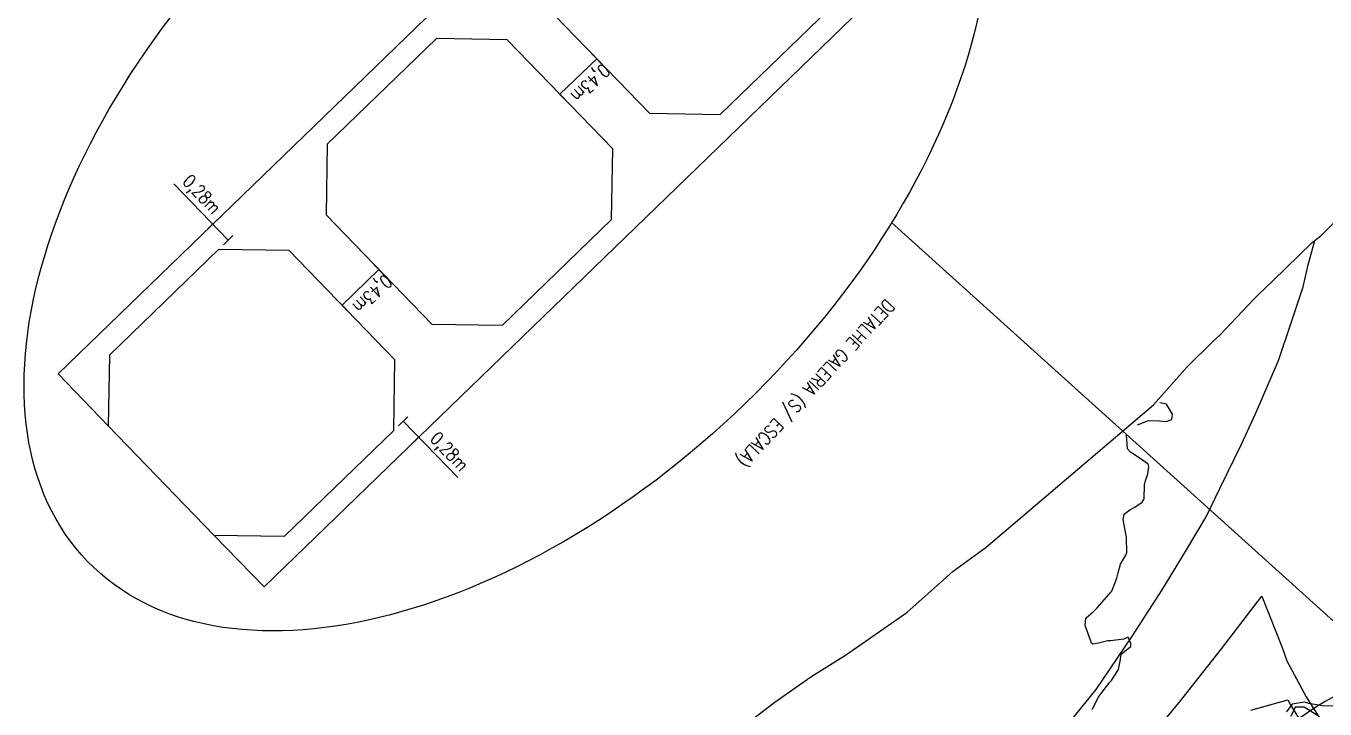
# Model space of a CAD drawing. Header units: metres. Extents: x 307586 to 320046, y 7427249 to 7434250.
# Drawn here: x 315852.1 to 315999, y 7432891.4 to 7432968.6 of the extents above; entities that cross this region are included whole.
import ezdxf

# ---------------------------------------------------------------- set-up
doc = ezdxf.new("R2010")
doc.units = ezdxf.units.M
doc.header["$MEASUREMENT"] = 0
for name, color, linetype in [('Area', 45, 'Continuous'), ('Curvas de Nivel 1m', 11, 'Continuous'), ('DETALHES', 45, 'Continuous'), ('Hidrografia', 140, 'Continuous'), ('Pontes_Viadutos_Tubos', 190, 'Continuous'), ('TEXTO', 45, 'Continuous'), ('Vias Primárias', 230, 'Continuous')]:
    doc.layers.add(name, color=color, linetype=linetype)
doc.styles.add('ROMANS', font='romans', dxfattribs={"height": 0.2})

msp = doc.modelspace()

# ---------------------------------------------------------------- linework, layer by layer
at = {"layer": 'Area'}
msp.add_polyline3d([(315929.91, 7432886.87, 740.29), (315936.71, 7432892.06, 731.45), (315940.91, 7432895.02, 734.33), (315944.81, 7432897.45, 732.79), (315951.74, 7432902.3, 732.7), (315956.23, 7432906.29, 733.81), (315956.98, 7432906.95, 734.13), (315960.73, 7432909.66, 731.73), (315979.66, 7432925.75, 732.45), (315983.45, 7432930.05, 732.93), (315986.32, 7432932.89, 732.76), (315987.13, 7432933.64, 732.77), (315990.98, 7432937.69, 732.52), (315991.47, 7432938.18, 732.57), (315993.15, 7432939.75, 732.57), (315997.59, 7432944.1, 732.77), (315998.56, 7432944.84, 732.86), (316003.9, 7432950.15, 733.13)], dxfattribs=at)
at = {"layer": 'Curvas de Nivel 1m', "flags": 128}
for points, elevation in [([(315977.82, 7432923.51), (315979.08, 7432923.97), (315980.28, 7432923.93), (315981.07, 7432923.86), (315981.7, 7432924.09), (315981.78, 7432924.71), (315981.1, 7432925.83), (315980.35, 7432925.98)], 732), ([(315972.69, 7432891.32), (315973.47, 7432892.81), (315974.72, 7432894.41), (315974.9, 7432894.61), (315975.02, 7432894.79), (315975.68, 7432895.84), (315975.89, 7432896.78), (315975.97, 7432897.56), (315976.77, 7432898.23), (315977.08, 7432898.46), (315977.07, 7432898.77), (315976.78, 7432899.48), (315976.27, 7432899.28), (315974.78, 7432899.09), (315974.49, 7432899.08), (315973.44, 7432898.81), (315972.77, 7432898.69), (315972.63, 7432898.82), (315972.54, 7432899.06), (315971.91, 7432900.83), (315972, 7432901.64), (315972.82, 7432902.37), (315973.29, 7432902.81), (315974.84, 7432904.62), (315974.92, 7432904.71), (315974.96, 7432904.79), (315975.48, 7432906.16), (315975.65, 7432906.78), (315975.91, 7432907.75), (315976.5, 7432908.77), (315976.62, 7432909.05), (315976.58, 7432910.77), (315976.52, 7432911.18), (315976.2, 7432912.78), (315976.33, 7432913.4), (315976.95, 7432913.9), (315977.52, 7432914.2), (315978.37, 7432914.76), (315978.58, 7432915.14), (315978.63, 7432916.75), (315978.7, 7432917.05), (315979.01, 7432917.97), (315979.11, 7432918.75), (315979.02, 7432919.05), (315978.12, 7432919.67), (315977.04, 7432920.4), (315976.72, 7432920.77), (315976.59, 7432922.31)], 732), ([(315999.91, 7432891.71), (315998.7, 7432891.75), (315997.21, 7432892.01), (315996.7, 7432892.14), (315995.31, 7432891.94), (315994.69, 7432891.06)], 732), ([(315998.43, 7432890.51), (315996.69, 7432891.6), (315995.66, 7432891.58), (315995.16, 7432890.55)], 731)]:
    msp.add_lwpolyline(points, dxfattribs=dict(at, elevation=elevation))
at = {"layer": 'DETALHES'}
for p, q in [((315925.51, 7432996.71), (315855.77, 7432929.25)), ((315879.06, 7432905.18), (315948.79, 7432972.64)), ((315916.68, 7432964.87), (315912.52, 7432960.85)), ((315916.16, 7432965.41), (315917.2, 7432964.33)), ((315912, 7432961.38), (315913.04, 7432960.31)), ((315875, 7432944.36), (315868.85, 7432950.72)), ((315872.72, 7432945.64), (315873.8, 7432946.68)), ((315874.46, 7432943.84), (315875.54, 7432944.89)), ((315891.52, 7432941.58), (315892.57, 7432940.5)), ((315892.05, 7432941.04), (315887.89, 7432937.02)), ((315887.37, 7432937.56), (315888.41, 7432936.48)), ((315861.45, 7432923.38), (315855.77, 7432929.25)), ((315894.27, 7432923.37), (315895.34, 7432924.41)), ((315900.96, 7432917.53), (315894.8, 7432923.89)), ((315896, 7432921.57), (315897.08, 7432922.62)), ((315873.39, 7432911.04), (315879.06, 7432905.18))]:
    msp.add_line(p, q, dxfattribs=at)
for points in [[(315922.65, 7432958.7), (315930.65, 7432958.56), (315942.99, 7432970.5), (315943.12, 7432978.5), (315931.18, 7432990.84), (315923.18, 7432990.98), (315910.84, 7432979.04), (315910.71, 7432971.04), (315922.65, 7432958.7)], [(315898.02, 7432934.87), (315906.02, 7432934.74), (315918.36, 7432946.68), (315918.49, 7432954.67), (315906.55, 7432967.02), (315898.55, 7432967.15), (315886.21, 7432955.21), (315886.08, 7432947.21), (315898.02, 7432934.87)], [(315873.39, 7432911.04), (315881.38, 7432910.91), (315893.73, 7432922.85), (315893.86, 7432930.85), (315881.92, 7432943.19), (315873.92, 7432943.32), (315861.58, 7432931.38), (315861.45, 7432923.38), (315873.39, 7432911.04)]]:
    msp.add_lwpolyline(points, dxfattribs=at)
msp.add_ellipse((315906.45, 7432953.86), major_axis=(-47.34, -45.8), ratio=0.590212, dxfattribs=at)
at = {"layer": 'Hidrografia', "elevation": 735.42}
msp.add_lwpolyline([(316008.72, 7432896.37, 0.084739), (315996.1, 7432890.3, 0.027324), (315995.04, 7432888.84, -0.034461), (315989.83, 7432881.9, 0.048835), (315983.63, 7432873.14, -0.141368), (315978.99, 7432868.61, 0.038226), (315965.15, 7432859.79, -0.021902), (315954.81, 7432852.71, -0.013895), (315945.14, 7432847.06, 0.082415), (315941.06, 7432843.86, -0.162492), (315935.31, 7432840.66, 0.129866), (315926.55, 7432836.5, -0.087485), (315920.43, 7432832.93, 0.107288), (315912.62, 7432827.96, -0.149589), (315905.55, 7432824.25, 0.284975), (315902.12, 7432821.11, -0.326026), (315899.72, 7432819.21, 0.031586), (315894.62, 7432818.7, 0.178367), (315891.92, 7432817.18, -0.184604), (315885.59, 7432813.68, 0.049352), (315881.35, 7432812.66, -0.010418), (315867.73, 7432808.22, 0.007523), (315855.84, 7432804.43, -0.078062), (315844.24, 7432802.45, -0.00047)], format="xyb", dxfattribs=at)
at = {"layer": 'Pontes_Viadutos_Tubos'}
msp.add_lwpolyline([(315990.66, 7432891.25), (315994.83, 7432892.41), (315995.17, 7432891.76), (315996.77, 7432889.26), (315999.65, 7432886.35), (316007, 7432879.47), (316008.05, 7432878.49), (316009.88, 7432877.32), (316009.32, 7432874.15)], dxfattribs=at)
at = {"layer": 'TEXTO'}
msp.add_line((316118.56, 7432794.32), (315950.02, 7432946.36), dxfattribs=at)
at = {"layer": 'Vias Primárias'}
for points in [[(315970.12, 7432889.8), (315973.15, 7432893.57), (315977.21, 7432899.53), (315980.62, 7432904.84), (315983.39, 7432909.35), (315985.6, 7432913.11), (315987.15, 7432916.28), (315989.58, 7432921.29), (315991.19, 7432924.72), (315993.76, 7432930.77), (315995.19, 7432934.89), (315996.57, 7432939.09), (315997.15, 7432941.56), (315997.88, 7432944.32)], [(315970.12, 7432889.8), (315973.15, 7432893.57), (315977.21, 7432899.53), (315980.62, 7432904.84), (315983.39, 7432909.35), (315985.6, 7432913.11), (315987.15, 7432916.28), (315989.58, 7432921.29), (315991.19, 7432924.72), (315993.76, 7432930.77), (315995.19, 7432934.89), (315996.57, 7432939.09), (315997.15, 7432941.56), (315997.88, 7432944.32)], [(315979, 7432887.81), (315982.7, 7432892.3), (315987.33, 7432898.17), (315991.88, 7432904.13), (315994.18, 7432898.33), (315994.72, 7432896.82), (315996.89, 7432892.76), (315998.33, 7432890.5)], [(315979, 7432887.81), (315982.7, 7432892.3), (315987.33, 7432898.17), (315991.88, 7432904.13), (315994.18, 7432898.33), (315994.72, 7432896.82), (315996.89, 7432892.76), (315998.33, 7432890.5)]]:
    msp.add_lwpolyline(points, dxfattribs=at)

# ---------------------------------------------------------------- texts
at = {"layer": 'DETALHES', "style": 'ROMANS', "width": 0.8}
for s, rotation, p in [('0,43m', 223.611, (315917.32, 7432964.4)), ('0,28m', 313.611, (315869.73, 7432950.9)), ('0,43m', 223.611, (315892.69, 7432940.58)), ('DETALHE GALERIA (S/ ESCALA)', 227.0167, (315949.4, 7432937.81, 731.93)), ('0,28m', 313.611, (315897.73, 7432921.83))]:
    msp.add_text(s, height=1.5, rotation=rotation, dxfattribs=at).set_placement(p)

doc.saveas('drawing.dxf')
